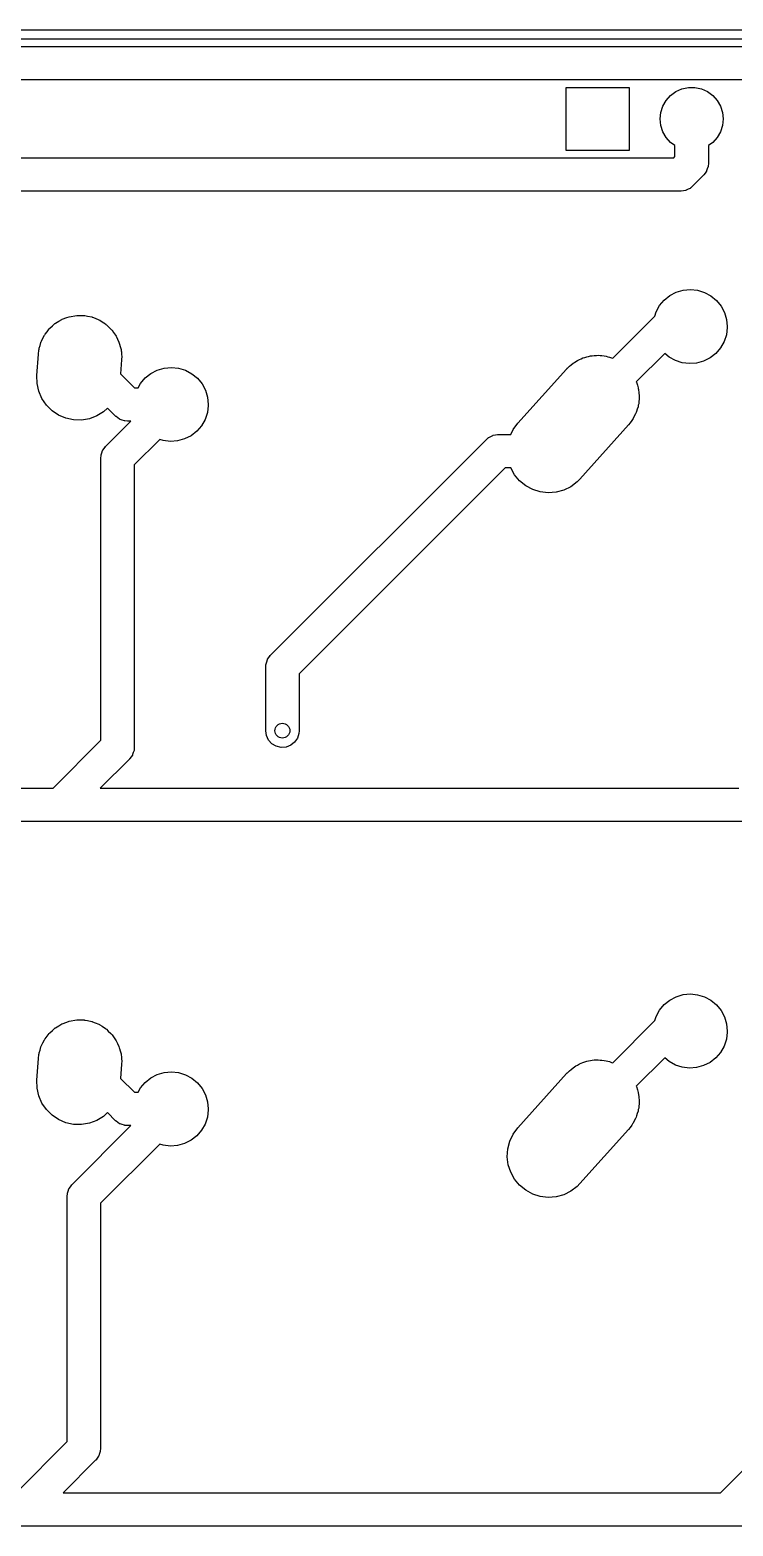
# Model space of a CAD drawing. Extents: x 124.3 to 210.2, y -114.7 to -26.3.
# Drawn here: x 160.69 to 179.66, y -66.95 to -26.6 of the extents above; entities that cross this region are included whole.
import ezdxf

# ---------------------------------------------------------------- set-up
doc = ezdxf.new("R2010")
doc.units = 0
doc.layers.add('BLACK', color=7, linetype='CONTINUOUS')

msp = doc.modelspace()

# ---------------------------------------------------------------- linework, layer by layer
at = {"layer": 'BLACK', "linetype": 'CONTINUOUS'}
for p, q in [((146.43, -26.6), (201.191, -26.6)), ((201.139, -26.85), (146.482, -26.85)), ((146.751, -27.05), (200.87, -27.05)), ((200.684, -27.95), (146.938, -27.95)), ((175.15, -29.85), (175.15, -28.15)), ((175.15, -28.15), (176.85, -28.15)), ((176.85, -28.15), (176.85, -29.85)), ((178.115, -28.2639), (178.277, -28.1916)), ((178.277, -28.1916), (178.451, -28.1547)), ((178.451, -28.1547), (178.629, -28.1547)), ((178.629, -28.1547), (178.803, -28.1916)), ((178.803, -28.1916), (178.965, -28.2639)), ((177.763, -28.6543), (177.852, -28.5004)), ((177.852, -28.5004), (177.971, -28.3683)), ((177.971, -28.3683), (178.115, -28.2639)), ((178.965, -28.2639), (179.109, -28.3683)), ((179.109, -28.3683), (179.228, -28.5004)), ((179.228, -28.5004), (179.317, -28.6543)), ((177.69, -29), (177.709, -28.8233)), ((177.709, -29.1767), (177.69, -29)), ((177.709, -28.8233), (177.763, -28.6543)), ((179.317, -28.6543), (179.371, -28.8233)), ((179.371, -28.8233), (179.39, -29)), ((179.39, -29), (179.371, -29.1767)), ((177.763, -29.3457), (177.709, -29.1767)), ((177.852, -29.4996), (177.763, -29.3457)), ((179.317, -29.3457), (179.228, -29.4996)), ((179.371, -29.1767), (179.317, -29.3457)), ((176.85, -29.85), (175.15, -29.85)), ((177.971, -29.6317), (177.852, -29.4996)), ((178.09, -29.718), (177.971, -29.6317)), ((178.09, -30.0157), (178.09, -29.718)), ((179.109, -29.6317), (178.99, -29.718)), ((178.99, -29.718), (178.99, -30.2021)), ((179.228, -29.4996), (179.109, -29.6317)), ((150.35, -30.05), (178.056, -30.05)), ((178.056, -30.05), (178.09, -30.0157)), ((178.99, -30.2021), (178.984, -30.2725)), ((178.858, -30.5203), (178.56, -30.8182)), ((178.862, -30.5145), (178.858, -30.5203)), ((178.868, -30.5101), (178.862, -30.5145)), ((178.902, -30.4608), (178.868, -30.5101)), ((178.938, -30.4126), (178.902, -30.4608)), ((178.94, -30.4059), (178.938, -30.4126)), ((178.944, -30.4001), (178.94, -30.4059)), ((178.962, -30.3429), (178.944, -30.4001)), ((178.982, -30.2864), (178.962, -30.3429)), ((178.984, -30.2725), (178.982, -30.2793)), ((178.982, -30.2793), (178.982, -30.2864)), ((178.242, -30.95), (150, -30.95)), ((178.249, -30.9489), (178.242, -30.95)), ((178.256, -30.9498), (178.249, -30.9489)), ((178.315, -30.939), (178.256, -30.9498)), ((178.374, -30.9301), (178.315, -30.939)), ((178.381, -30.927), (178.374, -30.9301)), ((178.388, -30.9257), (178.381, -30.927)), ((178.441, -30.8981), (178.388, -30.9257)), ((178.495, -30.8722), (178.441, -30.8981)), ((178.5, -30.8673), (178.495, -30.8722)), ((178.507, -30.8641), (178.5, -30.8673)), ((178.56, -30.8182), (178.507, -30.8641)), ((177.675, -34.035), (177.8, -33.8855)), ((177.8, -33.8855), (177.952, -33.7632)), ((177.952, -33.7632), (178.125, -33.6728)), ((178.125, -33.6728), (178.313, -33.6177)), ((178.313, -33.6177), (178.507, -33.6)), ((178.507, -33.6), (178.701, -33.6204)), ((178.701, -33.6204), (178.888, -33.6781)), ((178.888, -33.6781), (179.059, -33.771)), ((179.059, -33.771), (179.21, -33.8954)), ((177.545, -34.3184), (177.581, -34.2061)), ((177.581, -34.2061), (177.675, -34.035)), ((179.21, -33.8954), (179.333, -34.0466)), ((179.333, -34.0466), (179.425, -34.2189)), ((179.425, -34.2189), (179.481, -34.4058)), ((161.151, -34.7385), (161.206, -34.6643)), ((161.206, -34.6643), (161.217, -34.6543)), ((161.217, -34.6543), (161.224, -34.6456)), ((161.224, -34.6456), (161.295, -34.5836)), ((161.295, -34.5836), (161.364, -34.5203)), ((161.364, -34.5203), (161.373, -34.5148)), ((161.373, -34.5148), (161.379, -34.5099)), ((161.379, -34.5099), (161.468, -34.4566)), ((161.468, -34.4566), (161.546, -34.4088)), ((161.546, -34.4088), (161.552, -34.4066)), ((161.552, -34.4066), (161.556, -34.4046)), ((161.556, -34.4046), (161.681, -34.3584)), ((161.681, -34.3584), (161.746, -34.3338)), ((161.746, -34.3338), (161.748, -34.3335)), ((161.748, -34.3335), (161.749, -34.3333)), ((161.749, -34.3333), (161.952, -34.2985)), ((161.952, -34.2985), (161.954, -34.2985)), ((161.954, -34.2985), (161.957, -34.298)), ((161.957, -34.298), (162.02, -34.2994)), ((162.02, -34.2994), (162.158, -34.3012)), ((162.158, -34.3012), (162.164, -34.3025)), ((162.164, -34.3025), (162.171, -34.3027)), ((162.171, -34.3027), (162.24, -34.3176)), ((162.24, -34.3176), (162.36, -34.3413)), ((162.36, -34.3413), (162.37, -34.3456)), ((162.37, -34.3456), (162.38, -34.3476)), ((162.38, -34.3476), (162.446, -34.3758)), ((162.446, -34.3758), (162.551, -34.4176)), ((162.551, -34.4176), (162.564, -34.4262)), ((162.564, -34.4262), (162.576, -34.4313)), ((162.576, -34.4313), (162.635, -34.4707)), ((162.635, -34.4707), (162.725, -34.5275)), ((162.725, -34.5275), (162.74, -34.5415)), ((162.74, -34.5415), (162.754, -34.5506)), ((162.754, -34.5506), (162.802, -34.5989)), ((162.802, -34.5989), (162.876, -34.6672)), ((162.876, -34.6672), (162.891, -34.6875)), ((162.891, -34.6875), (162.905, -34.7014)), ((176.409, -35.4546), (177.545, -34.3184)), ((179.5, -34.6279), (179.475, -34.8215)), ((179.481, -34.4058), (179.5, -34.6)), ((179.5, -34.6), (179.5, -34.6279)), ((160.963, -35.1113), (160.985, -35.0278)), ((160.985, -35.0278), (160.995, -35.007)), ((160.995, -35.007), (161.001, -34.9895)), ((161.001, -34.9895), (161.039, -34.9164)), ((161.039, -34.9164), (161.078, -34.8355)), ((161.078, -34.8355), (161.09, -34.8202)), ((161.09, -34.8202), (161.096, -34.8073)), ((161.096, -34.8073), (161.151, -34.7385)), ((162.905, -34.7014), (162.942, -34.7559)), ((162.942, -34.7559), (162.999, -34.8322)), ((162.999, -34.8322), (163.012, -34.8589)), ((163.012, -34.8589), (163.025, -34.878)), ((163.025, -34.878), (163.051, -34.9362)), ((163.051, -34.9362), (163.09, -35.0168)), ((163.09, -35.0168), (163.1, -35.0499)), ((163.1, -35.0499), (163.11, -35.0742)), ((163.11, -35.0742), (163.123, -35.1335)), ((179.414, -35.0067), (179.317, -35.1764)), ((179.475, -34.8215), (179.414, -35.0067)), ((160.878, -35.9235), (160.917, -35.3435)), ((160.917, -35.3435), (160.93, -35.2343)), ((160.93, -35.2343), (160.937, -35.208)), ((160.937, -35.208), (160.94, -35.1861)), ((160.94, -35.1861), (160.963, -35.1113)), ((163.123, -35.1335), (163.146, -35.215)), ((163.162, -35.4965), (163.136, -35.8794)), ((163.146, -35.215), (163.15, -35.2537)), ((163.15, -35.2537), (163.156, -35.2829)), ((163.156, -35.2829), (163.158, -35.3408)), ((163.158, -35.3408), (163.165, -35.42)), ((163.163, -35.4789), (163.162, -35.4905)), ((163.162, -35.4905), (163.162, -35.4965)), ((163.165, -35.42), (163.163, -35.4789)), ((175.462, -35.5165), (175.516, -35.4846)), ((175.516, -35.4846), (175.561, -35.4678)), ((175.561, -35.4678), (175.602, -35.4476)), ((175.602, -35.4476), (175.654, -35.4334)), ((175.654, -35.4334), (175.709, -35.4133)), ((175.709, -35.4133), (175.761, -35.4044)), ((175.761, -35.4044), (175.809, -35.3914)), ((175.809, -35.3914), (175.859, -35.3876)), ((175.859, -35.3876), (175.912, -35.3785)), ((175.912, -35.3785), (175.969, -35.3792)), ((175.969, -35.3792), (176.022, -35.3752)), ((176.022, -35.3752), (176.068, -35.3805)), ((176.068, -35.3805), (176.118, -35.3812)), ((176.118, -35.3812), (176.178, -35.3931)), ((176.178, -35.3931), (176.234, -35.3996)), ((176.234, -35.3996), (176.275, -35.4124)), ((176.275, -35.4124), (176.32, -35.4213)), ((176.32, -35.4213), (176.381, -35.4457)), ((176.381, -35.4457), (176.409, -35.4546)), ((177.814, -35.3227), (177.047, -36.0897)), ((177.929, -35.4211), (177.814, -35.3227)), ((178.1, -35.5164), (177.929, -35.4211)), ((179.036, -35.4443), (178.862, -35.5323)), ((179.19, -35.3242), (179.036, -35.4443)), ((179.317, -35.1764), (179.19, -35.3242)), ((163.136, -35.8794), (163.506, -36.25)), ((163.8, -35.9855), (163.952, -35.8632)), ((163.952, -35.8632), (164.125, -35.7728)), ((164.125, -35.7728), (164.313, -35.7177)), ((164.313, -35.7177), (164.507, -35.7)), ((164.507, -35.7), (164.701, -35.7204)), ((164.701, -35.7204), (164.888, -35.7781)), ((164.888, -35.7781), (165.059, -35.871)), ((165.059, -35.871), (165.21, -35.9954)), ((173.853, -37.2087), (175.163, -35.7487)), ((175.163, -35.7487), (175.178, -35.7332)), ((175.178, -35.7332), (175.184, -35.7256)), ((175.184, -35.7256), (175.195, -35.7155)), ((175.195, -35.7155), (175.24, -35.6706)), ((175.24, -35.6706), (175.289, -35.6338)), ((175.289, -35.6338), (175.339, -35.5899)), ((175.339, -35.5899), (175.377, -35.5671)), ((175.377, -35.5671), (175.411, -35.5418)), ((175.411, -35.5418), (175.462, -35.5165)), ((178.285, -35.5767), (178.1, -35.5164)), ((178.479, -35.5998), (178.285, -35.5767)), ((178.674, -35.5848), (178.479, -35.5998)), ((178.862, -35.5323), (178.674, -35.5848)), ((160.883, -36.1371), (160.878, -35.9235)), ((160.929, -36.3458), (160.883, -36.1371)), ((163.506, -36.25), (163.612, -36.25)), ((163.612, -36.25), (163.675, -36.135)), ((163.675, -36.135), (163.8, -35.9855)), ((165.21, -35.9954), (165.333, -36.1466)), ((165.333, -36.1466), (165.425, -36.3189)), ((177.047, -36.0897), (177.05, -36.0968)), ((177.05, -36.0968), (177.075, -36.1832)), ((177.075, -36.1832), (177.098, -36.2546)), ((177.098, -36.2546), (177.1, -36.2746)), ((177.1, -36.2746), (177.106, -36.295)), ((177.106, -36.295), (177.115, -36.3903)), ((161.014, -36.542), (160.929, -36.3458)), ((161.134, -36.7186), (161.014, -36.542)), ((165.425, -36.3189), (165.481, -36.5058)), ((165.481, -36.5058), (165.5, -36.7)), ((165.5, -36.7), (165.5, -36.7279)), ((177.111, -36.6799), (177.1, -36.7194)), ((177.114, -36.6219), (177.111, -36.6799)), ((177.123, -36.5589), (177.114, -36.6219)), ((177.115, -36.3903), (177.124, -36.4666)), ((177.124, -36.4666), (177.123, -36.4829)), ((177.123, -36.4829), (177.125, -36.5)), ((177.125, -36.5), (177.123, -36.5589)), ((161.286, -36.8693), (161.134, -36.7186)), ((161.463, -36.9887), (161.286, -36.8693)), ((161.66, -37.0723), (161.463, -36.9887)), ((161.869, -37.1173), (161.66, -37.0723)), ((162.082, -37.122), (161.869, -37.1173)), ((162.293, -37.0862), (162.082, -37.122)), ((162.493, -37.0111), (162.293, -37.0862)), ((162.675, -36.8996), (162.493, -37.0111)), ((162.784, -36.8006), (162.675, -36.8996)), ((163.002, -37.0182), (162.784, -36.8006)), ((163.008, -37.0224), (163.002, -37.0182)), ((163.012, -37.028), (163.008, -37.0224)), ((163.061, -37.0621), (163.012, -37.028)), ((163.109, -37.0977), (163.061, -37.0621)), ((163.116, -37.1001), (163.109, -37.0977)), ((163.122, -37.1041), (163.116, -37.1001)), ((163.179, -37.1222), (163.122, -37.1041)), ((165.414, -37.1067), (165.317, -37.2764)), ((165.475, -36.9215), (165.414, -37.1067)), ((165.5, -36.7279), (165.475, -36.9215)), ((176.944, -37.1063), (176.927, -37.1372)), ((176.964, -37.0794), (176.944, -37.1063)), ((176.992, -37.0209), (176.964, -37.0794)), ((177.028, -36.9576), (176.992, -37.0209)), ((177.04, -36.9201), (177.028, -36.9576)), ((177.056, -36.8866), (177.04, -36.9201)), ((177.072, -36.8271), (177.056, -36.8866)), ((177.094, -36.7626), (177.072, -36.8271)), ((177.1, -36.7194), (177.094, -36.7626)), ((162.737, -37.8268), (163.414, -37.15)), ((163.236, -37.142), (163.179, -37.1222)), ((163.243, -37.1423), (163.236, -37.142)), ((163.25, -37.1445), (163.243, -37.1423)), ((163.32, -37.15), (163.25, -37.1445)), ((163.414, -37.15), (163.32, -37.15)), ((165.19, -37.4242), (165.036, -37.5443)), ((165.317, -37.2764), (165.19, -37.4242)), ((173.188, -37.5299), (173.247, -37.521)), ((173.247, -37.521), (173.306, -37.5102)), ((173.306, -37.5102), (173.313, -37.5111)), ((173.313, -37.5111), (173.32, -37.51)), ((173.32, -37.51), (173.664, -37.51)), ((173.664, -37.51), (173.726, -37.3806)), ((173.726, -37.3806), (173.853, -37.2087)), ((176.837, -37.2513), (175.527, -38.7113)), ((176.878, -37.1966), (176.837, -37.2513)), ((176.927, -37.1372), (176.878, -37.1966)), ((162.657, -37.9344), (162.693, -37.8862)), ((162.693, -37.8862), (162.727, -37.837)), ((162.727, -37.837), (162.733, -37.8325)), ((162.733, -37.8325), (162.737, -37.8268)), ((164.191, -37.6459), (163.505, -38.3314)), ((164.285, -37.6767), (164.191, -37.6459)), ((164.479, -37.6998), (164.285, -37.6767)), ((164.674, -37.6848), (164.479, -37.6998)), ((164.862, -37.6323), (164.674, -37.6848)), ((165.036, -37.5443), (164.862, -37.6323)), ((167.182, -43.4618), (173.002, -37.6418)), ((173.002, -37.6418), (173.055, -37.5959)), ((173.055, -37.5959), (173.062, -37.5927)), ((173.062, -37.5927), (173.067, -37.5878)), ((173.067, -37.5878), (173.121, -37.5619)), ((173.121, -37.5619), (173.174, -37.5343)), ((173.174, -37.5343), (173.181, -37.533)), ((173.181, -37.533), (173.188, -37.5299)), ((162.605, -38.145), (162.611, -38.0746)), ((162.605, -45.7586), (162.605, -38.145)), ((162.611, -38.0746), (162.613, -38.0678)), ((162.613, -38.0607), (162.633, -38.0042)), ((162.613, -38.0678), (162.613, -38.0607)), ((162.633, -38.0042), (162.651, -37.947)), ((162.651, -37.947), (162.655, -37.9412)), ((162.655, -37.9412), (162.657, -37.9344)), ((163.505, -38.3314), (163.505, -45.945)), ((173.506, -38.41), (167.95, -43.9664)), ((173.659, -38.41), (173.506, -38.41)), ((173.762, -38.5956), (173.659, -38.41)), ((173.899, -38.7597), (173.762, -38.5956)), ((175.527, -38.7113), (175.45, -38.7894)), ((174.064, -38.8949), (173.899, -38.7597)), ((174.252, -38.9963), (174.064, -38.8949)), ((174.456, -39.0604), (174.252, -38.9963)), ((174.668, -39.0848), (174.456, -39.0604)), ((174.881, -39.0686), (174.668, -39.0848)), ((175.088, -39.0124), (174.881, -39.0686)), ((175.279, -38.9182), (175.088, -39.0124)), ((175.45, -38.7894), (175.279, -38.9182)), ((167.096, -43.582), (167.1, -43.5762)), ((167.1, -43.5762), (167.102, -43.5694)), ((167.102, -43.5694), (167.138, -43.5212)), ((167.138, -43.5212), (167.172, -43.472)), ((167.172, -43.472), (167.178, -43.4675)), ((167.178, -43.4675), (167.182, -43.4618)), ((167.05, -43.78), (167.056, -43.7096)), ((167.05, -45.5), (167.05, -43.78)), ((167.056, -43.7096), (167.058, -43.7028)), ((167.058, -43.6957), (167.078, -43.6391)), ((167.058, -43.7028), (167.058, -43.6957)), ((167.078, -43.6391), (167.096, -43.582)), ((167.95, -43.9664), (167.95, -45.5)), ((167.07, -45.6323), (167.05, -45.5)), ((167.944, -45.5704), (167.904, -45.698)), ((167.95, -45.5), (167.944, -45.5704)), ((161.314, -47.05), (162.605, -45.7586)), ((163.505, -45.945), (163.499, -46.0154)), ((167.128, -45.7529), (167.07, -45.6323)), ((167.219, -45.8512), (167.128, -45.7529)), ((167.334, -45.9184), (167.219, -45.8512)), ((167.465, -45.9486), (167.334, -45.9184)), ((167.598, -45.9392), (167.465, -45.9486)), ((167.723, -45.8909), (167.598, -45.9392)), ((167.828, -45.808), (167.723, -45.8909)), ((167.904, -45.698), (167.828, -45.808)), ((163.373, -46.2632), (162.586, -47.05)), ((163.377, -46.2575), (163.373, -46.2632)), ((163.383, -46.253), (163.377, -46.2575)), ((163.417, -46.2038), (163.383, -46.253)), ((163.453, -46.1556), (163.417, -46.2038)), ((163.455, -46.1488), (163.453, -46.1556)), ((163.459, -46.143), (163.455, -46.1488)), ((163.477, -46.0859), (163.459, -46.143)), ((163.497, -46.0293), (163.477, -46.0859)), ((163.499, -46.0154), (163.497, -46.0222)), ((163.497, -46.0222), (163.497, -46.0293)), ((150.625, -47.05), (161.314, -47.05)), ((162.586, -47.05), (179.814, -47.05)), ((194.413, -47.95), (150.5, -47.95)), ((177.8, -52.8855), (177.952, -52.7632)), ((177.952, -52.7632), (178.125, -52.6728)), ((178.125, -52.6728), (178.313, -52.6177)), ((178.313, -52.6177), (178.507, -52.6)), ((178.507, -52.6), (178.701, -52.6204)), ((178.701, -52.6204), (178.888, -52.6781)), ((178.888, -52.6781), (179.059, -52.771)), ((179.059, -52.771), (179.21, -52.8954)), ((177.545, -53.3184), (177.581, -53.2061)), ((177.581, -53.2061), (177.675, -53.035)), ((177.675, -53.035), (177.8, -52.8855)), ((179.21, -52.8954), (179.333, -53.0466)), ((179.333, -53.0466), (179.425, -53.2189)), ((179.425, -53.2189), (179.481, -53.4058)), ((161.151, -53.7385), (161.206, -53.6643)), ((161.206, -53.6643), (161.217, -53.6543)), ((161.217, -53.6543), (161.224, -53.6456)), ((161.224, -53.6456), (161.295, -53.5836)), ((161.295, -53.5836), (161.364, -53.5203)), ((161.364, -53.5203), (161.373, -53.5148)), ((161.373, -53.5148), (161.379, -53.5099)), ((161.379, -53.5099), (161.468, -53.4566)), ((161.468, -53.4566), (161.546, -53.4088)), ((161.546, -53.4088), (161.552, -53.4066)), ((161.552, -53.4066), (161.556, -53.4046)), ((161.556, -53.4046), (161.681, -53.3584)), ((161.681, -53.3584), (161.746, -53.3338)), ((161.746, -53.3338), (161.748, -53.3335)), ((161.748, -53.3335), (161.749, -53.3333)), ((161.749, -53.3333), (161.952, -53.2985)), ((161.952, -53.2985), (161.954, -53.2985)), ((161.954, -53.2985), (161.957, -53.298)), ((161.957, -53.298), (162.02, -53.2994)), ((162.02, -53.2994), (162.158, -53.3012)), ((162.158, -53.3012), (162.164, -53.3025)), ((162.164, -53.3025), (162.171, -53.3027)), ((162.171, -53.3027), (162.24, -53.3176)), ((162.24, -53.3176), (162.36, -53.3413)), ((162.36, -53.3413), (162.37, -53.3456)), ((162.37, -53.3456), (162.38, -53.3476)), ((162.38, -53.3476), (162.446, -53.3758)), ((162.446, -53.3758), (162.551, -53.4176)), ((162.551, -53.4176), (162.564, -53.4262)), ((162.564, -53.4262), (162.576, -53.4313)), ((162.576, -53.4313), (162.635, -53.4707)), ((162.635, -53.4707), (162.725, -53.5275)), ((162.725, -53.5275), (162.74, -53.5415)), ((162.74, -53.5415), (162.754, -53.5506)), ((162.754, -53.5506), (162.802, -53.5989)), ((162.802, -53.5989), (162.876, -53.6672)), ((176.409, -54.4546), (177.545, -53.3184)), ((179.5, -53.6279), (179.475, -53.8215)), ((179.481, -53.4058), (179.5, -53.6)), ((179.5, -53.6), (179.5, -53.6279)), ((160.963, -54.1113), (160.985, -54.0278)), ((160.985, -54.0278), (160.995, -54.007)), ((160.995, -54.007), (161.001, -53.9895)), ((161.001, -53.9895), (161.039, -53.9164)), ((161.039, -53.9164), (161.078, -53.8355)), ((161.078, -53.8355), (161.09, -53.8202)), ((161.09, -53.8202), (161.096, -53.8073)), ((161.096, -53.8073), (161.151, -53.7385)), ((162.876, -53.6672), (162.891, -53.6875)), ((162.891, -53.6875), (162.905, -53.7014)), ((162.905, -53.7014), (162.942, -53.7559)), ((162.942, -53.7559), (162.999, -53.8322)), ((162.999, -53.8322), (163.012, -53.8589)), ((163.012, -53.8589), (163.025, -53.878)), ((163.025, -53.878), (163.051, -53.9362)), ((163.051, -53.9362), (163.09, -54.0168)), ((163.09, -54.0168), (163.1, -54.0499)), ((163.1, -54.0499), (163.11, -54.0742)), ((179.414, -54.0067), (179.317, -54.1764)), ((179.475, -53.8215), (179.414, -54.0067)), ((160.878, -54.9235), (160.917, -54.3435)), ((160.917, -54.3435), (160.93, -54.2343)), ((160.93, -54.2343), (160.937, -54.208)), ((160.937, -54.208), (160.94, -54.1861)), ((160.94, -54.1861), (160.963, -54.1113)), ((163.11, -54.0742), (163.123, -54.1335)), ((163.123, -54.1335), (163.146, -54.215)), ((163.146, -54.215), (163.15, -54.2537)), ((163.15, -54.2537), (163.156, -54.2829)), ((163.156, -54.2829), (163.158, -54.3408)), ((163.158, -54.3408), (163.165, -54.42)), ((163.165, -54.42), (163.163, -54.4789)), ((175.516, -54.4846), (175.561, -54.4678)), ((175.561, -54.4678), (175.602, -54.4476)), ((175.602, -54.4476), (175.654, -54.4334)), ((175.654, -54.4334), (175.709, -54.4133)), ((175.709, -54.4133), (175.761, -54.4044)), ((175.761, -54.4044), (175.809, -54.3914)), ((175.809, -54.3914), (175.859, -54.3876)), ((175.859, -54.3876), (175.912, -54.3785)), ((175.912, -54.3785), (175.969, -54.3792)), ((175.969, -54.3792), (176.022, -54.3752)), ((176.022, -54.3752), (176.068, -54.3805)), ((176.068, -54.3805), (176.118, -54.3812)), ((176.118, -54.3812), (176.178, -54.3931)), ((176.178, -54.3931), (176.234, -54.3996)), ((176.234, -54.3996), (176.275, -54.4124)), ((176.275, -54.4124), (176.32, -54.4213)), ((176.32, -54.4213), (176.381, -54.4457)), ((176.381, -54.4457), (176.409, -54.4546)), ((177.814, -54.3227), (177.047, -55.0897)), ((177.929, -54.4211), (177.814, -54.3227)), ((178.1, -54.5164), (177.929, -54.4211)), ((179.036, -54.4443), (178.862, -54.5323)), ((179.19, -54.3242), (179.036, -54.4443)), ((179.317, -54.1764), (179.19, -54.3242)), ((163.162, -54.4965), (163.136, -54.8794)), ((163.163, -54.4789), (163.162, -54.4905)), ((163.162, -54.4905), (163.162, -54.4965)), ((163.8, -54.9855), (163.952, -54.8632)), ((163.952, -54.8632), (164.125, -54.7728)), ((164.125, -54.7728), (164.313, -54.7177)), ((164.313, -54.7177), (164.507, -54.7)), ((164.507, -54.7), (164.701, -54.7204)), ((164.701, -54.7204), (164.888, -54.7781)), ((164.888, -54.7781), (165.059, -54.871)), ((165.059, -54.871), (165.21, -54.9954)), ((173.853, -56.2087), (175.163, -54.7487)), ((175.163, -54.7487), (175.178, -54.7332)), ((175.178, -54.7332), (175.184, -54.7256)), ((175.184, -54.7256), (175.195, -54.7155)), ((175.195, -54.7155), (175.24, -54.6706)), ((175.24, -54.6706), (175.289, -54.6338)), ((175.289, -54.6338), (175.339, -54.5899)), ((175.339, -54.5899), (175.377, -54.5671)), ((175.377, -54.5671), (175.411, -54.5418)), ((175.411, -54.5418), (175.462, -54.5165)), ((175.462, -54.5165), (175.516, -54.4846)), ((178.285, -54.5767), (178.1, -54.5164)), ((178.479, -54.5998), (178.285, -54.5767)), ((178.674, -54.5848), (178.479, -54.5998)), ((178.862, -54.5323), (178.674, -54.5848)), ((160.883, -55.1371), (160.878, -54.9235)), ((160.929, -55.3458), (160.883, -55.1371)), ((163.136, -54.8794), (163.506, -55.25)), ((163.506, -55.25), (163.612, -55.25)), ((163.612, -55.25), (163.675, -55.135)), ((163.675, -55.135), (163.8, -54.9855)), ((165.21, -54.9954), (165.333, -55.1466)), ((165.333, -55.1466), (165.425, -55.3189)), ((177.047, -55.0897), (177.05, -55.0968)), ((177.05, -55.0968), (177.075, -55.1832)), ((177.075, -55.1832), (177.098, -55.2546)), ((177.098, -55.2546), (177.1, -55.2746)), ((177.1, -55.2746), (177.106, -55.295)), ((161.014, -55.542), (160.929, -55.3458)), ((161.134, -55.7186), (161.014, -55.542)), ((165.425, -55.3189), (165.481, -55.5058)), ((165.481, -55.5058), (165.5, -55.7)), ((177.111, -55.6799), (177.1, -55.7194)), ((177.106, -55.295), (177.115, -55.3903)), ((177.114, -55.6219), (177.111, -55.6799)), ((177.123, -55.5589), (177.114, -55.6219)), ((177.115, -55.3903), (177.124, -55.4666)), ((177.124, -55.4666), (177.123, -55.4829)), ((177.123, -55.4829), (177.125, -55.5)), ((177.125, -55.5), (177.123, -55.5589)), ((161.286, -55.8693), (161.134, -55.7186)), ((161.463, -55.9887), (161.286, -55.8693)), ((161.66, -56.0723), (161.463, -55.9887)), ((161.869, -56.1173), (161.66, -56.0723)), ((162.293, -56.0862), (162.082, -56.122)), ((162.493, -56.0111), (162.293, -56.0862)), ((162.675, -55.8996), (162.493, -56.0111)), ((162.784, -55.8006), (162.675, -55.8996)), ((163.002, -56.0182), (162.784, -55.8006)), ((163.008, -56.0224), (163.002, -56.0182)), ((163.012, -56.028), (163.008, -56.0224)), ((163.061, -56.0621), (163.012, -56.028)), ((163.109, -56.0977), (163.061, -56.0621)), ((165.475, -55.9215), (165.414, -56.1067)), ((165.5, -55.7279), (165.475, -55.9215)), ((165.5, -55.7), (165.5, -55.7279)), ((176.964, -56.0794), (176.944, -56.1063)), ((176.992, -56.0209), (176.964, -56.0794)), ((177.028, -55.9576), (176.992, -56.0209)), ((177.04, -55.9201), (177.028, -55.9576)), ((177.056, -55.8866), (177.04, -55.9201)), ((177.072, -55.8271), (177.056, -55.8866)), ((177.094, -55.7626), (177.072, -55.8271)), ((177.1, -55.7194), (177.094, -55.7626)), ((161.826, -57.7379), (163.414, -56.15)), ((162.082, -56.122), (161.869, -56.1173)), ((163.116, -56.1001), (163.109, -56.0977)), ((163.122, -56.1041), (163.116, -56.1001)), ((163.179, -56.1222), (163.122, -56.1041)), ((163.236, -56.142), (163.179, -56.1222)), ((163.243, -56.1423), (163.236, -56.142)), ((163.25, -56.1445), (163.243, -56.1423)), ((163.32, -56.15), (163.25, -56.1445)), ((163.414, -56.15), (163.32, -56.15)), ((165.19, -56.4242), (165.036, -56.5443)), ((165.317, -56.2764), (165.19, -56.4242)), ((165.414, -56.1067), (165.317, -56.2764)), ((173.634, -56.5734), (173.726, -56.3806)), ((173.726, -56.3806), (173.853, -56.2087)), ((176.837, -56.2513), (175.527, -57.7113)), ((176.878, -56.1966), (176.837, -56.2513)), ((176.927, -56.1372), (176.878, -56.1966)), ((176.944, -56.1063), (176.927, -56.1372)), ((164.191, -56.6459), (162.594, -58.2425)), ((164.285, -56.6767), (164.191, -56.6459)), ((164.479, -56.6998), (164.285, -56.6767)), ((164.674, -56.6848), (164.479, -56.6998)), ((164.862, -56.6323), (164.674, -56.6848)), ((165.036, -56.5443), (164.862, -56.6323)), ((173.565, -56.9934), (173.579, -56.7801)), ((173.579, -56.7801), (173.634, -56.5734)), ((173.592, -57.2054), (173.565, -56.9934)), ((173.658, -57.4086), (173.592, -57.2054)), ((173.762, -57.5956), (173.658, -57.4086)), ((173.899, -57.7597), (173.762, -57.5956)), ((161.694, -58.0561), (161.699, -57.9857)), ((161.694, -64.6697), (161.694, -58.0561)), ((161.699, -57.9857), (161.702, -57.9789)), ((161.702, -57.9718), (161.722, -57.9152)), ((161.702, -57.9789), (161.702, -57.9718)), ((161.722, -57.9152), (161.74, -57.8581)), ((161.74, -57.8581), (161.744, -57.8523)), ((161.744, -57.8523), (161.746, -57.8455)), ((161.746, -57.8455), (161.782, -57.7973)), ((161.782, -57.7973), (161.816, -57.7481)), ((161.816, -57.7481), (161.821, -57.7436)), ((161.821, -57.7436), (161.826, -57.7379)), ((174.064, -57.8949), (173.899, -57.7597)), ((174.252, -57.9963), (174.064, -57.8949)), ((174.456, -58.0604), (174.252, -57.9963)), ((174.668, -58.0848), (174.456, -58.0604)), ((174.881, -58.0686), (174.668, -58.0848)), ((175.088, -58.0124), (174.881, -58.0686)), ((175.279, -57.9182), (175.088, -58.0124)), ((175.45, -57.7894), (175.279, -57.9182)), ((175.527, -57.7113), (175.45, -57.7894)), ((162.594, -58.2425), (162.594, -64.8561)), ((179.314, -66.05), (181.605, -63.7586)), ((160.314, -66.05), (161.694, -64.6697)), ((162.586, -64.9404), (162.566, -64.9969)), ((162.588, -64.9265), (162.586, -64.9333)), ((162.586, -64.9333), (162.586, -64.9404)), ((162.594, -64.8561), (162.588, -64.9265)), ((162.462, -65.1743), (161.586, -66.05)), ((162.466, -65.1686), (162.462, -65.1743)), ((162.472, -65.1641), (162.466, -65.1686)), ((162.506, -65.1149), (162.472, -65.1641)), ((162.542, -65.0667), (162.506, -65.1149)), ((162.544, -65.0599), (162.542, -65.0667)), ((162.548, -65.0541), (162.544, -65.0599)), ((162.566, -64.9969), (162.548, -65.0541)), ((161.586, -66.05), (179.314, -66.05)), ((194.413, -66.95), (150.5, -66.95))]:
    msp.add_line(p, q, dxfattribs=at)
at = {"layer": 'BLACK'}
msp.add_circle((167.5, -45.5), 0.2, dxfattribs=at)

doc.saveas('drawing.dxf')
